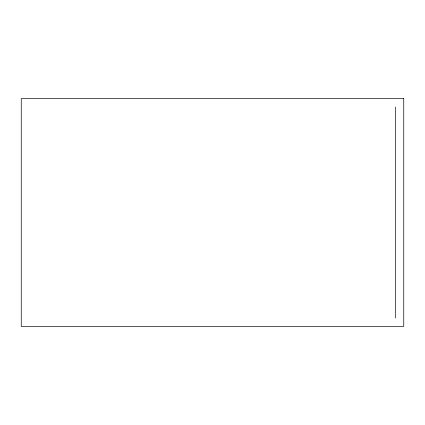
<?xml version="1.0" encoding="UTF-8"?>
<svg xmlns="http://www.w3.org/2000/svg" width="425" height="425" viewBox="0 0 425 425"><rect width="100%" height="100%" fill="white"/><g stroke="black" fill="none" stroke-linecap="round" stroke-linejoin="round"><path stroke-width="0.64" d="M395.314 107.031L395.314 317.969M403.75 98.595L21.25 98.595L21.25 326.405L403.75 326.405L403.75 98.595"/></g></svg>
